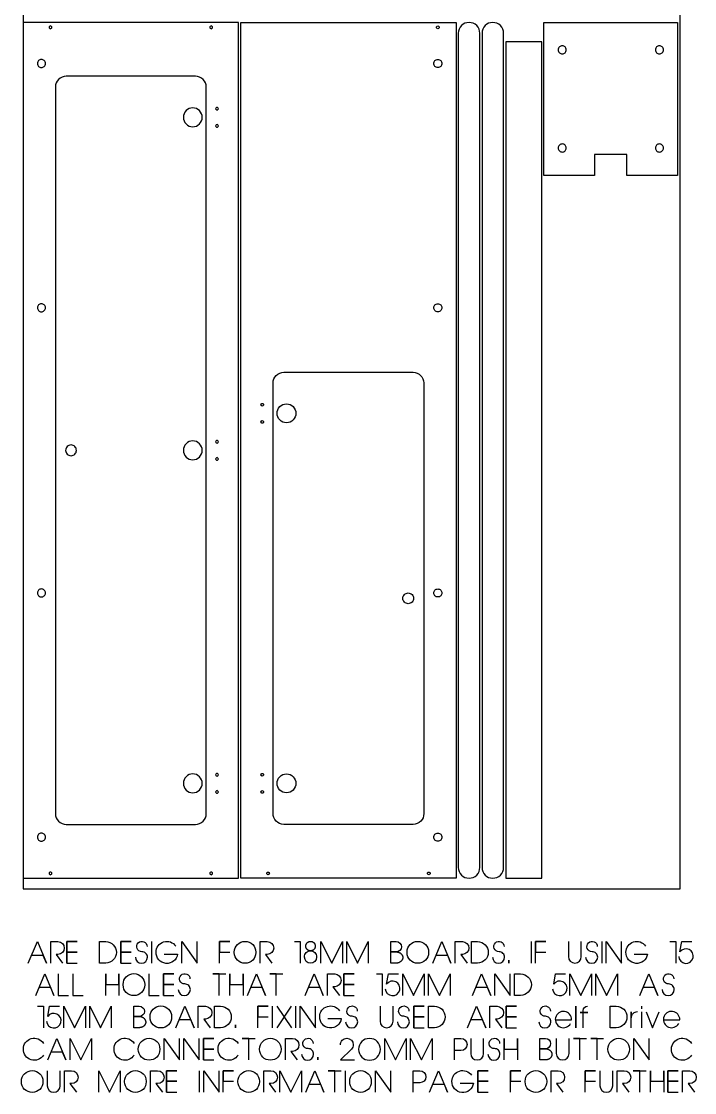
# Model space of a CAD drawing. Extents: x -767 to 3747, y -438 to 2808.
# Drawn here: x 1251 to 2500, y -378 to 1612 of the extents above; entities that cross this region are included whole.
import ezdxf

# ---------------------------------------------------------------- set-up
doc = ezdxf.new("R2010")
doc.units = 0
for name, color, linetype in [('T5_LOGOLAYER_2', 18, 'CONTINUOUS'), ('T5_LOGOLAYER_20', 18, 'CONTINUOUS'), ('T5_LOGOLAYER_21', 18, 'CONTINUOUS')]:
    doc.layers.add(name, color=color, linetype=linetype)

msp = doc.modelspace()

# ---------------------------------------------------------------- linework, layer by layer
at = {"layer": 'T5_LOGOLAYER_2'}
msp.add_lwpolyline([(1657.6, 20), (1657.6, 1610), (2057.6, 1610), (2057.6, 20)], close=True, dxfattribs=at)
at = {"layer": 'T5_LOGOLAYER_20'}
for points in [[(1253.6, 0), (2473.6, 0), (2473.6, 2440), (1253.6, 2440)], [(1253.6, 20), (1653.6, 20), (1653.6, 1610), (1253.6, 1610)], [(2374.6, 1326), (2374.6, 1364.9), (2314.6, 1364.9), (2314.6, 1326), (2220.6, 1326), (2220.6, 1610), (2468.6, 1610), (2468.6, 1326)], [(2149.6, 54), (2149.6, 20), (2216.6, 20), (2216.6, 1574), (2149.6, 1574)]]:
    msp.add_lwpolyline(points, close=True, dxfattribs=at)
for points in [[(1304.4, 1603.5, 0.414214), (1301.9, 1601, 0.414214), (1304.4, 1598.5, 0.414214), (1306.9, 1601, 0.414214)], [(1602.8, 1603.5, 0.414214), (1600.3, 1601, 0.414214), (1602.8, 1598.5, 0.414214), (1605.3, 1601, 0.414214)], [(2023.6, 1603.5, -0.414214), (2026.1, 1601, -0.414214), (2023.6, 1598.5, -0.414214), (2021.1, 1601, -0.414214)], [(2061.6, 40, 0.414214), (2081.6, 20, 0.414214), (2101.6, 40), (2101.6, 1590, 0.414214), (2081.6, 1610, 0.414214), (2061.6, 1590)], [(2105.6, 40, 0.414214), (2125.6, 20, 0.414214), (2145.6, 40), (2145.6, 1590, 0.414214), (2125.6, 1610, 0.414214), (2105.6, 1590)], [(2254.6, 1551.7, 0.414214), (2262.1, 1559.2, 0.414214), (2254.6, 1566.7, 0.414214), (2247.1, 1559.2, 0.414214)], [(2435, 1551.7, 0.414214), (2442.5, 1559.2, 0.414214), (2435, 1566.7, 0.414214), (2427.5, 1559.2, 0.414214)], [(1287.6, 1541.3, 0.414214), (1280.1, 1533.8, 0.414214), (1287.6, 1526.3, 0.414214), (1295.1, 1533.8, 0.414214)], [(2023.6, 1541.3, -0.414214), (2031.1, 1533.8, -0.414214), (2023.6, 1526.3, -0.414214), (2016.1, 1533.8, -0.414214)], [(1313.6, 140, 0.414214), (1333.6, 120), (1573.6, 120, 0.414214), (1593.6, 140), (1593.6, 1490, 0.414214), (1573.6, 1510), (1333.6, 1510, 0.414214), (1313.6, 1490)], [(1568.6, 1451.3, 0.414214), (1551.1, 1433.8, 0.414214), (1568.6, 1416.3, 0.414214), (1586.1, 1433.8, 0.414214)], [(1613.6, 1452.3, 0.414214), (1611.1, 1449.8, 0.414214), (1613.6, 1447.3, 0.414214), (1616.1, 1449.8, 0.414214)], [(1613.6, 1420.3, 0.414214), (1611.1, 1417.8, 0.414214), (1613.6, 1415.3, 0.414214), (1616.1, 1417.8, 0.414214)], [(2254.6, 1369.3, 0.414214), (2262.1, 1376.8, 0.414214), (2254.6, 1384.3, 0.414214), (2247.1, 1376.8, 0.414214)], [(2435, 1369.3, 0.414214), (2442.5, 1376.8, 0.414214), (2435, 1384.3, 0.414214), (2427.5, 1376.8, 0.414214)], [(1287.6, 1087.5, 0.414214), (1280.1, 1080, 0.414214), (1287.6, 1072.5, 0.414214), (1295.1, 1080, 0.414214)], [(2023.6, 1087.5, -0.414214), (2031.1, 1080, -0.414214), (2023.6, 1072.5, -0.414214), (2016.1, 1080, -0.414214)], [(1737.6, 960), (1977.6, 960, -0.407836), (1997.6, 940.4), (1997.6, 140, -0.414214), (1977.6, 120), (1737.6, 120, -0.421015), (1717.6, 140.5), (1717.6, 940, -0.414214)], [(1697.6, 902.3, -0.414214), (1700.1, 899.8, -0.414214), (1697.6, 897.3, -0.414214), (1695.1, 899.8, -0.414214)], [(1742.6, 901.3, -0.414214), (1760.1, 883.8, -0.414214), (1742.6, 866.3, -0.414214), (1725.1, 883.8, -0.414214)], [(1697.6, 870.3, -0.414214), (1700.1, 867.8, -0.414214), (1697.6, 865.3, -0.414214), (1695.1, 867.8, -0.414214)], [(1342.6, 825, 0.414214), (1332.6, 815, 0.414214), (1342.6, 805, 0.414214), (1352.6, 815, 0.414214)], [(1568.6, 832.5, 0.414214), (1551.1, 815, 0.414214), (1568.6, 797.5, 0.414214), (1586.1, 815, 0.414214)], [(1613.6, 833.5, 0.414214), (1611.1, 831, 0.414214), (1613.6, 828.5, 0.414214), (1616.1, 831, 0.414214)], [(1613.6, 801.5, 0.414214), (1611.1, 799, 0.414214), (1613.6, 796.5, 0.414214), (1616.1, 799, 0.414214)], [(1287.6, 557.5, 0.414214), (1280.1, 550, 0.414214), (1287.6, 542.5, 0.414214), (1295.1, 550, 0.414214)], [(2023.6, 557.5, -0.414214), (2031.1, 550, -0.414214), (2023.6, 542.5, -0.414214), (2016.1, 550, -0.414214)], [(1968.6, 550, -0.414214), (1978.6, 540, -0.414214), (1968.6, 530, -0.414214), (1958.6, 540, -0.414214)], [(1568.6, 213.7, 0.414214), (1551.1, 196.2, 0.414214), (1568.6, 178.7, 0.414214), (1586.1, 196.2, 0.414214)], [(1613.6, 214.7, 0.414214), (1611.1, 212.2, 0.414214), (1613.6, 209.7, 0.414214), (1616.1, 212.2, 0.414214)], [(1697.6, 214.7, -0.414214), (1700.1, 212.2, -0.414214), (1697.6, 209.7, -0.414214), (1695.1, 212.2, -0.414214)], [(1742.6, 213.7, -0.414214), (1760.1, 196.2, -0.414214), (1742.6, 178.7, -0.414214), (1725.1, 196.2, -0.414214)], [(1613.6, 182.7, 0.414214), (1611.1, 180.2, 0.414214), (1613.6, 177.7, 0.414214), (1616.1, 180.2, 0.414214)], [(1697.6, 182.7, -0.414214), (1700.1, 180.2, -0.414214), (1697.6, 177.7, -0.414214), (1695.1, 180.2, -0.414214)], [(1287.6, 103.7, 0.414214), (1280.1, 96.2, 0.414214), (1287.6, 88.7, 0.414214), (1295.1, 96.2, 0.414214)], [(2023.6, 103.7, -0.414214), (2031.1, 96.2, -0.414214), (2023.6, 88.7, -0.414214), (2016.1, 96.2, -0.414214)], [(1304.4, 31.5, 0.414214), (1301.9, 29, 0.414214), (1304.4, 26.5, 0.414214), (1306.9, 29, 0.414214)], [(1602.8, 31.5, 0.414214), (1600.3, 29, 0.414214), (1602.8, 26.5, 0.414214), (1605.3, 29, 0.414214)], [(1708.4, 31.5, -0.414214), (1710.9, 29, -0.414214), (1708.4, 26.5, -0.414214), (1705.9, 29, -0.414214)], [(2006.8, 31.5, -0.414214), (2009.3, 29, -0.414214), (2006.8, 26.5, -0.414214), (2004.3, 29, -0.414214)]]:
    msp.add_lwpolyline(points, format="xyb", close=True, dxfattribs=at)
at = {"layer": 'T5_LOGOLAYER_21'}
for points in [[(1263.3, -137.8), (1280.1, -97.8), (1296.9, -137.8), (1290.9, -123.4), (1269.7, -123.4)], [(1334.9, -137.8), (1334.9, -97.8), (1354.1, -97.8), (1334.9, -97.8), (1334.9, -117.4), (1354.1, -117.4), (1334.9, -117.4), (1334.9, -137.8), (1354.1, -137.8)], [(1434.9, -137.8), (1434.9, -97.8), (1454.1, -97.8), (1434.9, -97.8), (1434.9, -117.4), (1454.1, -117.4), (1434.9, -117.4), (1434.9, -137.8), (1454.1, -137.8)], [(1492.5, -137.8), (1492.5, -97.8)], [(1548.5, -137.8), (1548.5, -97.8), (1576.9, -137.8), (1576.9, -97.8)], [(1618.5, -137.8), (1618.5, -97.8), (1637.7, -97.8), (1618.5, -97.8), (1618.5, -117.4), (1637.7, -117.4)], [(1757.3, -97.8), (1768.1, -97.8), (1768.1, -137.8)], [(1806.5, -137.8), (1806.5, -97.8), (1826.5, -137.8), (1846.5, -97.8), (1846.5, -137.8)], [(1854.5, -137.8), (1854.5, -97.8), (1874.5, -137.8), (1894.5, -97.8), (1894.5, -137.8)], [(2014.4, -137.8), (2031.2, -97.8), (2048, -137.8), (2042, -123.4), (2020.8, -123.4)], [(2197.2, -137.8), (2197.2, -97.8)], [(2205.2, -137.8), (2205.2, -97.8), (2224.4, -97.8), (2205.2, -97.8), (2205.2, -117.4), (2224.4, -117.4)], [(2328.4, -137.8), (2328.4, -97.8)], [(2336.4, -137.8), (2336.4, -97.8), (2364.8, -137.8), (2364.8, -97.8)], [(2454.4, -97.8), (2465.2, -97.8), (2465.2, -137.8)], [(1277.3, -197.8), (1294.1, -157.8), (1310.9, -197.8), (1304.9, -183.4), (1283.7, -183.4)], [(1318.9, -157.8), (1318.9, -197.8), (1338.1, -197.8)], [(1346.1, -157.8), (1346.1, -197.8), (1365.3, -197.8)], [(1406.9, -197.8), (1406.9, -157.8), (1406.9, -177.4), (1431.3, -177.4), (1431.3, -157.8), (1431.3, -197.8)], [(1487.3, -157.8), (1487.3, -197.8), (1506.5, -197.8)], [(1514.5, -197.8), (1514.5, -157.8), (1533.7, -157.8), (1514.5, -157.8), (1514.5, -177.4), (1533.7, -177.4), (1514.5, -177.4), (1514.5, -197.8), (1533.7, -197.8)], [(1617.7, -197.8), (1617.7, -157.8), (1605.7, -157.8), (1629.7, -157.8)], [(1637.7, -197.8), (1637.7, -157.8), (1637.7, -177.4), (1662.1, -177.4), (1662.1, -157.8), (1662.1, -197.8)], [(1670.1, -197.8), (1686.9, -157.8), (1703.7, -197.8), (1697.7, -183.4), (1676.5, -183.4)], [(1723.7, -197.8), (1723.7, -157.8), (1711.7, -157.8), (1735.7, -157.8)], [(1777.3, -197.8), (1794.1, -157.8), (1810.9, -197.8), (1804.9, -183.4), (1783.7, -183.4)], [(1848.9, -197.8), (1848.9, -157.8), (1868.1, -157.8), (1848.9, -157.8), (1848.9, -177.4), (1868.1, -177.4), (1848.9, -177.4), (1848.9, -197.8), (1868.1, -197.8)], [(1909.7, -157.8), (1920.5, -157.8), (1920.5, -197.8)], [(1958.5, -197.8), (1958.5, -157.8), (1978.5, -197.8), (1998.5, -157.8), (1998.5, -197.8)], [(2006.5, -197.8), (2006.5, -157.8), (2026.5, -197.8), (2046.5, -157.8), (2046.5, -197.8)], [(2088.1, -197.8), (2104.9, -157.8), (2121.7, -197.8), (2115.7, -183.4), (2094.5, -183.4)], [(2129.7, -197.8), (2129.7, -157.8), (2158.1, -197.8), (2158.1, -157.8)], [(2268.9, -197.8), (2268.9, -157.8), (2288.9, -197.8), (2308.9, -157.8), (2308.9, -197.8)], [(2316.9, -197.8), (2316.9, -157.8), (2336.9, -197.8), (2356.9, -157.8), (2356.9, -197.8)], [(2398.5, -197.8), (2415.3, -157.8), (2432.1, -197.8), (2426.1, -183.4), (2404.9, -183.4)], [(1280.5, -217.8), (1291.3, -217.8), (1291.3, -257.8)], [(1329.3, -257.8), (1329.3, -217.8), (1349.3, -257.8), (1369.3, -217.8), (1369.3, -257.8)], [(1377.3, -257.8), (1377.3, -217.8), (1397.3, -257.8), (1417.3, -217.8), (1417.3, -257.8)], [(1537.3, -257.8), (1554.1, -217.8), (1570.9, -257.8), (1564.9, -243.4), (1543.7, -243.4)], [(1689.6, -257.8), (1689.6, -217.8), (1708.8, -217.8), (1689.6, -217.8), (1689.6, -237.4), (1708.8, -237.4)], [(1716.8, -257.8), (1716.8, -217.8)], [(1724.8, -217.8), (1751.6, -257.8)], [(1725.2, -257.8), (1752, -217.8)], [(1760, -257.8), (1760, -217.8)], [(1768, -257.8), (1768, -217.8), (1796.4, -257.8), (1796.4, -217.8)], [(1978.8, -257.8), (1978.8, -217.8), (1998, -217.8), (1978.8, -217.8), (1978.8, -237.4), (1998, -237.4), (1978.8, -237.4), (1978.8, -257.8), (1998, -257.8)], [(2078.8, -257.8), (2095.6, -217.8), (2112.4, -257.8), (2106.4, -243.4), (2085.2, -243.4)], [(2150.4, -257.8), (2150.4, -217.8), (2169.6, -217.8), (2150.4, -217.8), (2150.4, -237.4), (2169.6, -237.4), (2150.4, -237.4), (2150.4, -257.8), (2169.6, -257.8)], [(2402.4, -222.6), (2402.4, -217.8)], [(2402.4, -257.8), (2402.4, -228.2)], [(2410.4, -228.2), (2422.4, -257.8), (2434.4, -228.2)], [(1299.2, -317.8), (1316, -277.8), (1332.8, -317.8), (1326.8, -303.4), (1305.6, -303.4)], [(1340.8, -317.8), (1340.8, -277.8), (1360.8, -317.8), (1380.8, -277.8), (1380.8, -317.8)], [(1515.5, -317.8), (1515.5, -277.8), (1543.9, -317.8), (1543.9, -277.8)], [(1551.9, -317.8), (1551.9, -277.8), (1580.3, -317.8), (1580.3, -277.8)], [(1588.3, -317.8), (1588.3, -277.8), (1607.5, -277.8), (1588.3, -277.8), (1588.3, -297.4), (1607.5, -297.4), (1588.3, -297.4), (1588.3, -317.8), (1607.5, -317.8)], [(1672.6, -317.8), (1672.6, -277.8), (1660.6, -277.8), (1684.6, -277.8)], [(1925, -317.8), (1925, -277.8), (1945, -317.8), (1965, -277.8), (1965, -317.8)], [(1973, -317.8), (1973, -277.8), (1993, -317.8), (2013, -277.8), (2013, -317.8)], [(2147, -317.8), (2147, -277.8), (2147, -297.4), (2171.4, -297.4), (2171.4, -277.8), (2171.4, -317.8)], [(2287.4, -317.8), (2287.4, -277.8), (2275.4, -277.8), (2299.4, -277.8)], [(2319.4, -317.8), (2319.4, -277.8), (2307.4, -277.8), (2331.4, -277.8)], [(2387.4, -317.8), (2387.4, -277.8), (2415.8, -317.8), (2415.8, -277.8)], [(1394.1, -377.8), (1394.1, -337.8), (1414.1, -377.8), (1434.1, -337.8), (1434.1, -377.8)], [(1520.1, -377.8), (1520.1, -337.8), (1539.3, -337.8), (1520.1, -337.8), (1520.1, -357.4), (1539.3, -357.4), (1520.1, -357.4), (1520.1, -377.8), (1539.3, -377.8)], [(1580.9, -377.8), (1580.9, -337.8)], [(1588.9, -377.8), (1588.9, -337.8), (1617.3, -377.8), (1617.3, -337.8)], [(1625.3, -377.8), (1625.3, -337.8), (1644.5, -337.8), (1625.3, -337.8), (1625.3, -357.4), (1644.5, -357.4)], [(1730.5, -377.8), (1730.5, -337.8), (1750.5, -377.8), (1770.5, -337.8), (1770.5, -377.8)], [(1778.5, -377.8), (1795.3, -337.8), (1812.1, -377.8), (1806.1, -363.4), (1784.9, -363.4)], [(1832.1, -377.8), (1832.1, -337.8), (1820.1, -337.8), (1844.1, -337.8)], [(1852.1, -377.8), (1852.1, -337.8)], [(1908.1, -377.8), (1908.1, -337.8), (1936.5, -377.8), (1936.5, -337.8)], [(2008.1, -377.8), (2024.9, -337.8), (2041.7, -377.8), (2035.7, -363.4), (2014.5, -363.4)], [(2097.7, -377.8), (2097.7, -337.8), (2116.9, -337.8), (2097.7, -337.8), (2097.7, -357.4), (2116.9, -357.4), (2097.7, -357.4), (2097.7, -377.8), (2116.9, -377.8)], [(2158.5, -377.8), (2158.5, -337.8), (2177.7, -337.8), (2158.5, -337.8), (2158.5, -357.4), (2177.7, -357.4)], [(2297.3, -377.8), (2297.3, -337.8), (2316.5, -337.8), (2297.3, -337.8), (2297.3, -357.4), (2316.5, -357.4)], [(2398.5, -377.8), (2398.5, -337.8), (2386.5, -337.8), (2410.5, -337.8)], [(2418.5, -377.8), (2418.5, -337.8), (2418.5, -357.4), (2442.9, -357.4), (2442.9, -337.8), (2442.9, -377.8)], [(2450.9, -377.8), (2450.9, -337.8), (2470.1, -337.8), (2450.9, -337.8), (2450.9, -357.4), (2470.1, -357.4), (2450.9, -357.4), (2450.9, -377.8), (2470.1, -377.8)]]:
    msp.add_lwpolyline(points, dxfattribs=at)
for points in [[(1304.9, -137.8), (1304.9, -97.8), (1318.1, -97.8, -1), (1318.1, -121.8), (1314.9, -121.8), (1326.9, -137.8)], [(1462.1, -127, 1), (1484.5, -127, 0.415385), (1474.1, -116.6, -0.668438), (1467.3, -100.2, -0.668438), (1483.7, -107)], [(1515.7, -121), (1540.5, -121, -0.955296), (1500.5, -117.4, -0.741566), (1536.9, -106.2)], [(1693.7, -137.8), (1693.7, -97.8), (1706.9, -97.8, -1), (1706.9, -121.8), (1703.7, -121.8), (1715.7, -137.8)], [(2056, -137.8), (2056, -97.8), (2069.2, -97.8, -1), (2069.2, -121.8), (2066, -121.8), (2078, -137.8)], [(2125.2, -127, 1), (2147.6, -127, 0.415385), (2137.2, -116.6, -0.668438), (2130.4, -100.2, -0.668438), (2146.8, -107)], [(2266, -97.8), (2266, -125.8, 1), (2290, -125.8), (2290, -97.8)], [(2298, -127, 1), (2320.4, -127, 0.415385), (2310, -116.6, -0.668438), (2303.2, -100.2, -0.668438), (2319.6, -107)], [(2388, -121), (2412.8, -121, -0.955296), (2372.8, -117.4, -0.741566), (2409.2, -106.2)], [(2470.8, -125.4, 0.857608), (2497.5, -128.2, 0.839431), (2473.2, -117), (2476.4, -97.8), (2495.2, -97.8)], [(1541.7, -187, 1), (1564.1, -187, 0.415385), (1553.7, -176.6, -0.668438), (1546.9, -160.2, -0.668438), (1563.3, -167)], [(1818.9, -197.8), (1818.9, -157.8), (1832.1, -157.8, -1), (1832.1, -181.8), (1828.9, -181.8), (1840.9, -197.8)], [(1926.1, -185.4, 0.857608), (1952.8, -188.2, 0.839431), (1928.5, -177), (1931.7, -157.8), (1950.5, -157.8)], [(2236.5, -185.4, 0.857608), (2263.2, -188.2, 0.839431), (2238.9, -177), (2242.1, -157.8), (2260.9, -157.8)], [(2440.1, -187, 1), (2462.5, -187, 0.415385), (2452.1, -176.6, -0.668438), (2445.3, -160.2, -0.668438), (2461.7, -167)], [(1296.9, -245.4, 0.857608), (1323.7, -248.2, 0.839431), (1299.3, -237), (1302.5, -217.8), (1321.3, -217.8)], [(1578.9, -257.8), (1578.9, -217.8), (1592.1, -217.8, -1), (1592.1, -241.8), (1588.9, -241.8), (1600.9, -257.8)], [(1819.6, -241), (1844.4, -241, -0.955296), (1804.4, -237.4, -0.741566), (1840.8, -226.2)], [(1852.4, -247, 1), (1874.8, -247, 0.415385), (1864.4, -236.6, -0.668438), (1857.6, -220.2, -0.668438), (1874, -227)], [(1916.4, -217.8), (1916.4, -245.8, 1), (1940.4, -245.8), (1940.4, -217.8)], [(1948.4, -247, 1), (1970.8, -247, 0.415385), (1960.4, -236.6, -0.668438), (1953.6, -220.2, -0.668438), (1970, -227)], [(2120.4, -257.8), (2120.4, -217.8), (2133.6, -217.8, -1), (2133.6, -241.8), (2130.4, -241.8), (2142.4, -257.8)], [(2211.2, -247, 1), (2233.6, -247, 0.415385), (2223.2, -236.6, -0.668438), (2216.4, -220.2, -0.668438), (2232.8, -227)], [(2293.6, -257.8), (2293.6, -229.4), (2288, -229.4), (2302, -229.4), (2293.6, -229.4), (2293.6, -225.8, -0.413333), (2301.6, -217.8)], [(2242.4, -243), (2272, -243, 0.90232), (2242.1, -239.2, 0.862347), (2270, -250.2)], [(2382.8, -257.8), (2382.8, -228.2), (2382.8, -239.4, -0.416092), (2394.4, -227.8)], [(2443.2, -243), (2472.8, -243, 0.90232), (2442.8, -239.2, 0.862347), (2470.8, -250.2)], [(1291.3, -308.6, -0.77786), (1254.1, -297.4, -0.756443), (1291.3, -287)], [(1459.6, -308.6, -0.77786), (1422.4, -297.4, -0.756443), (1459.6, -287)], [(1652.7, -308.6, -0.77786), (1615.5, -297.4, -0.756443), (1652.7, -287)], [(1740.6, -317.8), (1740.6, -277.8), (1753.8, -277.8, -1), (1753.8, -301.8), (1750.6, -301.8), (1762.6, -317.8)], [(1770.6, -307, 1), (1793, -307, 0.415385), (1782.6, -296.6, -0.668438), (1775.8, -280.2, -0.668438), (1792.2, -287)], [(1842.6, -289.8, -0.423868), (1854.6, -277.4, -0.413911), (1866.6, -289.4, -0.194637), (1863, -297.8), (1843, -317.8), (1868.6, -317.8)], [(2054.6, -317.8), (2054.6, -277.8), (2066.6, -277.8, -1), (2066.6, -300.2), (2054.6, -300.2)], [(2084.6, -277.8), (2084.6, -305.8, 1), (2108.6, -305.8), (2108.6, -277.8)], [(2116.6, -307, 1), (2139, -307, 0.415385), (2128.6, -296.6, -0.668438), (2121.8, -280.2, -0.668438), (2138.2, -287)], [(2243.4, -277.8), (2243.4, -305.8, 1), (2267.4, -305.8), (2267.4, -277.8)], [(2494.6, -308.6, -0.77786), (2457.4, -297.4, -0.756443), (2494.6, -287)], [(1298.5, -337.8), (1298.5, -365.8, 1), (1322.5, -365.8), (1322.5, -337.8)], [(1330.5, -377.8), (1330.5, -337.8), (1343.7, -337.8, -1), (1343.7, -361.8), (1340.5, -361.8), (1352.5, -377.8)], [(1490.1, -377.8), (1490.1, -337.8), (1503.3, -337.8, -1), (1503.3, -361.8), (1500.1, -361.8), (1512.1, -377.8)], [(1700.5, -377.8), (1700.5, -337.8), (1713.7, -337.8, -1), (1713.7, -361.8), (1710.5, -361.8), (1722.5, -377.8)], [(1978.1, -377.8), (1978.1, -337.8), (1990.1, -337.8, -1), (1990.1, -360.2), (1978.1, -360.2)], [(2064.9, -361), (2089.7, -361, -0.955296), (2049.7, -357.4, -0.741566), (2086.1, -346.2)], [(2233.7, -377.8), (2233.7, -337.8), (2246.9, -337.8, -1), (2246.9, -361.8), (2243.7, -361.8), (2255.7, -377.8)], [(2324.5, -337.8), (2324.5, -365.8, 1), (2348.5, -365.8), (2348.5, -337.8)], [(2356.5, -377.8), (2356.5, -337.8), (2369.7, -337.8, -1), (2369.7, -361.8), (2366.5, -361.8), (2378.5, -377.8)], [(2478.1, -377.8), (2478.1, -337.8), (2491.3, -337.8, -1), (2491.3, -361.8), (2488.1, -361.8), (2500.1, -377.8)]]:
    msp.add_lwpolyline(points, format="xyb", dxfattribs=at)
for points in [[(1395.7, -137.8), (1395.7, -97.8), (1406.9, -97.8, -1), (1406.9, -137.8)], [(1685.7, -118.2, -1), (1645.7, -118.2), (1645.7, -117.4, -1), (1685.7, -117.4)], [(1936.1, -137.8), (1936.1, -97.8), (1946.5, -97.8, -1), (1946.5, -117), (1936.1, -117), (1946.5, -117), (1947.1, -117), (1947.7, -117), (1948.3, -117.1), (1948.9, -117.2), (1949.4, -117.3), (1950, -117.4), (1950.6, -117.6), (1951.1, -117.8), (1951.6, -118), (1952.1, -118.2), (1952.6, -118.5), (1953.1, -118.7), (1953.6, -119), (1954.1, -119.3), (1954.5, -119.7), (1954.9, -120), (1955.3, -120.4), (1955.7, -120.8), (1956, -121.1), (1956.4, -121.6), (1956.7, -122), (1957, -122.4), (1957.2, -122.9), (1957.5, -123.3), (1957.7, -123.8), (1957.9, -124.3), (1958, -124.8), (1958.2, -125.3), (1958.3, -125.8), (1958.3, -126), (1958.3, -126.3), (1958.4, -126.6), (1958.4, -126.8), (1958.4, -127.1), (1958.4, -127.4), (1958.4, -127.6), (1958.4, -127.9), (1958.4, -128.2), (1958.3, -128.4), (1958.3, -128.7), (1958.3, -129), (1958.2, -129.5), (1958, -130), (1957.9, -130.5), (1957.7, -130.9), (1957.5, -131.4), (1957.2, -131.9), (1957, -132.3), (1956.7, -132.8), (1956.4, -133.2), (1956, -133.6), (1955.7, -134), (1955.3, -134.4), (1954.9, -134.7), (1954.5, -135.1), (1954.1, -135.4), (1953.6, -135.7), (1953.1, -136), (1952.6, -136.3), (1952.1, -136.5), (1951.6, -136.7), (1951.1, -137), (1950.6, -137.1), (1950, -137.3), (1949.4, -137.4), (1948.9, -137.6), (1948.3, -137.7), (1947.7, -137.7), (1947.1, -137.8), (1946.5, -137.8)], [(2006.4, -118.2, -1), (1966.4, -118.2), (1966.4, -117.4, -1), (2006.4, -117.4)], [(2086, -137.8), (2086, -97.8), (2097.2, -97.8, -1), (2097.2, -137.8)], [(1787.3, -115, -0.414286), (1798.5, -126.2), (1798.5, -127, -1), (1776.1, -127), (1776.1, -126.2, -0.414286)], [(1479.3, -178.2, -1), (1439.3, -178.2), (1439.3, -177.4, -1), (1479.3, -177.4)], [(2166.1, -197.8), (2166.1, -157.8), (2177.3, -157.8, -1), (2177.3, -197.8)], [(1458.9, -257.8), (1458.9, -217.8), (1469.3, -217.8, -1), (1469.3, -237), (1458.9, -237), (1469.3, -237), (1469.9, -237), (1470.5, -237), (1471.1, -237.1), (1471.7, -237.2), (1472.3, -237.3), (1472.9, -237.4), (1473.4, -237.6), (1474, -237.8), (1474.5, -238), (1475, -238.2), (1475.5, -238.5), (1476, -238.7), (1476.5, -239), (1476.9, -239.3), (1477.3, -239.7), (1477.8, -240), (1478.1, -240.4), (1478.5, -240.8), (1478.9, -241.1), (1479.2, -241.6), (1479.5, -242), (1479.8, -242.4), (1480.1, -242.9), (1480.3, -243.3), (1480.5, -243.8), (1480.7, -244.3), (1480.9, -244.8), (1481, -245.3), (1481.1, -245.8), (1481.2, -246), (1481.2, -246.3), (1481.2, -246.6), (1481.2, -246.8), (1481.2, -247.1), (1481.3, -247.4), (1481.2, -247.6), (1481.2, -247.9), (1481.2, -248.2), (1481.2, -248.4), (1481.2, -248.7), (1481.1, -249), (1481, -249.5), (1480.9, -250), (1480.7, -250.5), (1480.5, -250.9), (1480.3, -251.4), (1480.1, -251.9), (1479.8, -252.3), (1479.5, -252.8), (1479.2, -253.2), (1478.9, -253.6), (1478.5, -254), (1478.1, -254.4), (1477.8, -254.7), (1477.3, -255.1), (1476.9, -255.4), (1476.5, -255.7), (1476, -256), (1475.5, -256.3), (1475, -256.5), (1474.5, -256.7), (1474, -257), (1473.4, -257.1), (1472.9, -257.3), (1472.3, -257.4), (1471.7, -257.6), (1471.1, -257.7), (1470.5, -257.7), (1469.9, -257.8), (1469.3, -257.8)], [(1529.3, -238.2, -1), (1489.3, -238.2), (1489.3, -237.4, -1), (1529.3, -237.4)], [(1608.9, -257.8), (1608.9, -217.8), (1620.1, -217.8, -1), (1620.1, -257.8)], [(2006, -257.8), (2006, -217.8), (2017.2, -217.8, -1), (2017.2, -257.8)], [(2343.6, -257.8), (2343.6, -217.8), (2354.8, -217.8, -1), (2354.8, -257.8)], [(1507.5, -298.2, -1), (1467.5, -298.2), (1467.5, -297.4, -1), (1507.5, -297.4)], [(1732.6, -298.2, -1), (1692.6, -298.2), (1692.6, -297.4, -1), (1732.6, -297.4)], [(1896.6, -318.2), (1897, -318.2, 0.413333), (1917, -298.2), (1917, -297.8, 0.413333), (1897, -277.8), (1896.6, -277.8, 0.413333), (1876.6, -297.8), (1876.6, -298.2, 0.413333)], [(2213, -317.8), (2213, -277.8), (2223.4, -277.8, -1), (2223.4, -297), (2213, -297), (2223.4, -297), (2224.1, -297), (2224.7, -297), (2225.3, -297.1), (2225.8, -297.2), (2226.4, -297.3), (2227, -297.4), (2227.5, -297.6), (2228.1, -297.8), (2228.6, -298), (2229.1, -298.2), (2229.6, -298.5), (2230.1, -298.7), (2230.6, -299), (2231, -299.3), (2231.5, -299.7), (2231.9, -300), (2232.3, -300.4), (2232.7, -300.8), (2233, -301.1), (2233.3, -301.6), (2233.7, -302), (2233.9, -302.4), (2234.2, -302.9), (2234.4, -303.3), (2234.7, -303.8), (2234.8, -304.3), (2235, -304.8), (2235.1, -305.3), (2235.2, -305.8), (2235.3, -306), (2235.3, -306.3), (2235.4, -306.6), (2235.4, -306.8), (2235.4, -307.1), (2235.4, -307.4), (2235.4, -307.6), (2235.4, -307.9), (2235.4, -308.2), (2235.3, -308.4), (2235.3, -308.7), (2235.2, -309), (2235.1, -309.5), (2235, -310), (2234.8, -310.5), (2234.7, -310.9), (2234.4, -311.4), (2234.2, -311.9), (2233.9, -312.3), (2233.7, -312.8), (2233.3, -313.2), (2233, -313.6), (2232.7, -314), (2232.3, -314.4), (2231.9, -314.7), (2231.5, -315.1), (2231, -315.4), (2230.6, -315.7), (2230.1, -316), (2229.6, -316.3), (2229.1, -316.5), (2228.6, -316.7), (2228.1, -317), (2227.5, -317.1), (2227, -317.3), (2226.4, -317.4), (2225.8, -317.6), (2225.3, -317.7), (2224.7, -317.7), (2224.1, -317.8), (2223.4, -317.8)], [(2379.4, -298.2, -1), (2339.4, -298.2), (2339.4, -297.4, -1), (2379.4, -297.4)], [(1290.5, -358.2, -1), (1250.5, -358.2), (1250.5, -357.4, -1), (1290.5, -357.4)], [(1482.1, -358.2, -1), (1442.1, -358.2), (1442.1, -357.4, -1), (1482.1, -357.4)], [(1692.5, -358.2, -1), (1652.5, -358.2), (1652.5, -357.4, -1), (1692.5, -357.4)], [(1900.1, -358.2, -1), (1860.1, -358.2), (1860.1, -357.4, -1), (1900.1, -357.4)], [(2225.7, -358.2, -1), (2185.7, -358.2), (2185.7, -357.4, -1), (2225.7, -357.4)]]:
    msp.add_lwpolyline(points, format="xyb", close=True, dxfattribs=at)
for points in [[(1787.3, -115), (1786.8, -115), (1786.4, -114.9), (1785.9, -114.9), (1785.5, -114.8), (1785.1, -114.7), (1784.6, -114.6), (1784.2, -114.4), (1783.8, -114.3), (1783.4, -114.1), (1783.1, -113.9), (1782.7, -113.7), (1782.3, -113.5), (1782, -113.2), (1781.7, -113), (1781.3, -112.7), (1781, -112.4), (1780.7, -112.1), (1780.5, -111.8), (1780.2, -111.4), (1780, -111.1), (1779.7, -110.7), (1779.5, -110.4), (1779.3, -110), (1779.1, -109.6), (1779, -109.2), (1778.8, -108.8), (1778.7, -108.4), (1778.6, -107.9), (1778.6, -107.5), (1778.5, -107.1), (1778.5, -106.6), (1778.5, -106.2), (1778.5, -105.7), (1778.5, -105.3), (1778.6, -104.8), (1778.6, -104.4), (1778.7, -104), (1778.8, -103.6), (1779, -103.1), (1779.1, -102.7), (1779.3, -102.4), (1779.5, -102), (1779.7, -101.6), (1780, -101.3), (1780.2, -100.9), (1780.5, -100.6), (1780.7, -100.3), (1781, -99.9), (1781.3, -99.7), (1781.7, -99.4), (1782, -99.1), (1782.3, -98.9), (1782.7, -98.6), (1783.1, -98.4), (1783.4, -98.2), (1783.8, -98.1), (1784.2, -97.9), (1784.6, -97.8), (1785.1, -97.6), (1785.5, -97.6), (1785.9, -97.5), (1786.4, -97.4), (1786.8, -97.4), (1787.3, -97.4), (1787.7, -97.4), (1788.2, -97.4), (1788.6, -97.5), (1789, -97.6), (1789.5, -97.6), (1789.9, -97.8), (1790.3, -97.9), (1790.7, -98.1), (1791.1, -98.2), (1791.4, -98.4), (1791.8, -98.6), (1792.2, -98.9), (1792.5, -99.1), (1792.8, -99.4), (1793.2, -99.7), (1793.5, -99.9), (1793.8, -100.3), (1794, -100.6), (1794.3, -100.9), (1794.5, -101.3), (1794.8, -101.6), (1795, -102), (1795.2, -102.4), (1795.4, -102.7), (1795.5, -103.1), (1795.7, -103.6), (1795.8, -104), (1795.9, -104.4), (1796, -104.8), (1796, -105.3), (1796, -105.7), (1796.1, -106.2), (1796, -106.6), (1796, -107.1), (1796, -107.5), (1795.9, -107.9), (1795.8, -108.4), (1795.7, -108.8), (1795.5, -109.2), (1795.4, -109.6), (1795.2, -110), (1795, -110.4), (1794.8, -110.7), (1794.5, -111.1), (1794.3, -111.4), (1794, -111.8), (1793.8, -112.1), (1793.5, -112.4), (1793.2, -112.7), (1792.8, -113), (1792.5, -113.2), (1792.2, -113.5), (1791.8, -113.7), (1791.4, -113.9), (1791.1, -114.1), (1790.7, -114.3), (1790.3, -114.4), (1789.9, -114.6), (1789.5, -114.7), (1789, -114.8), (1788.6, -114.9), (1788.2, -114.9), (1787.7, -115)], [(2155.6, -137.8), (2155.6, -132.6)], [(2280, -257.8), (2280, -217.8)], [(1648, -257.8), (1648, -252.6)], [(1801, -317.8), (1801, -312.6)]]:
    msp.add_lwpolyline(points, close=True, dxfattribs=at)

doc.saveas('drawing.dxf')
